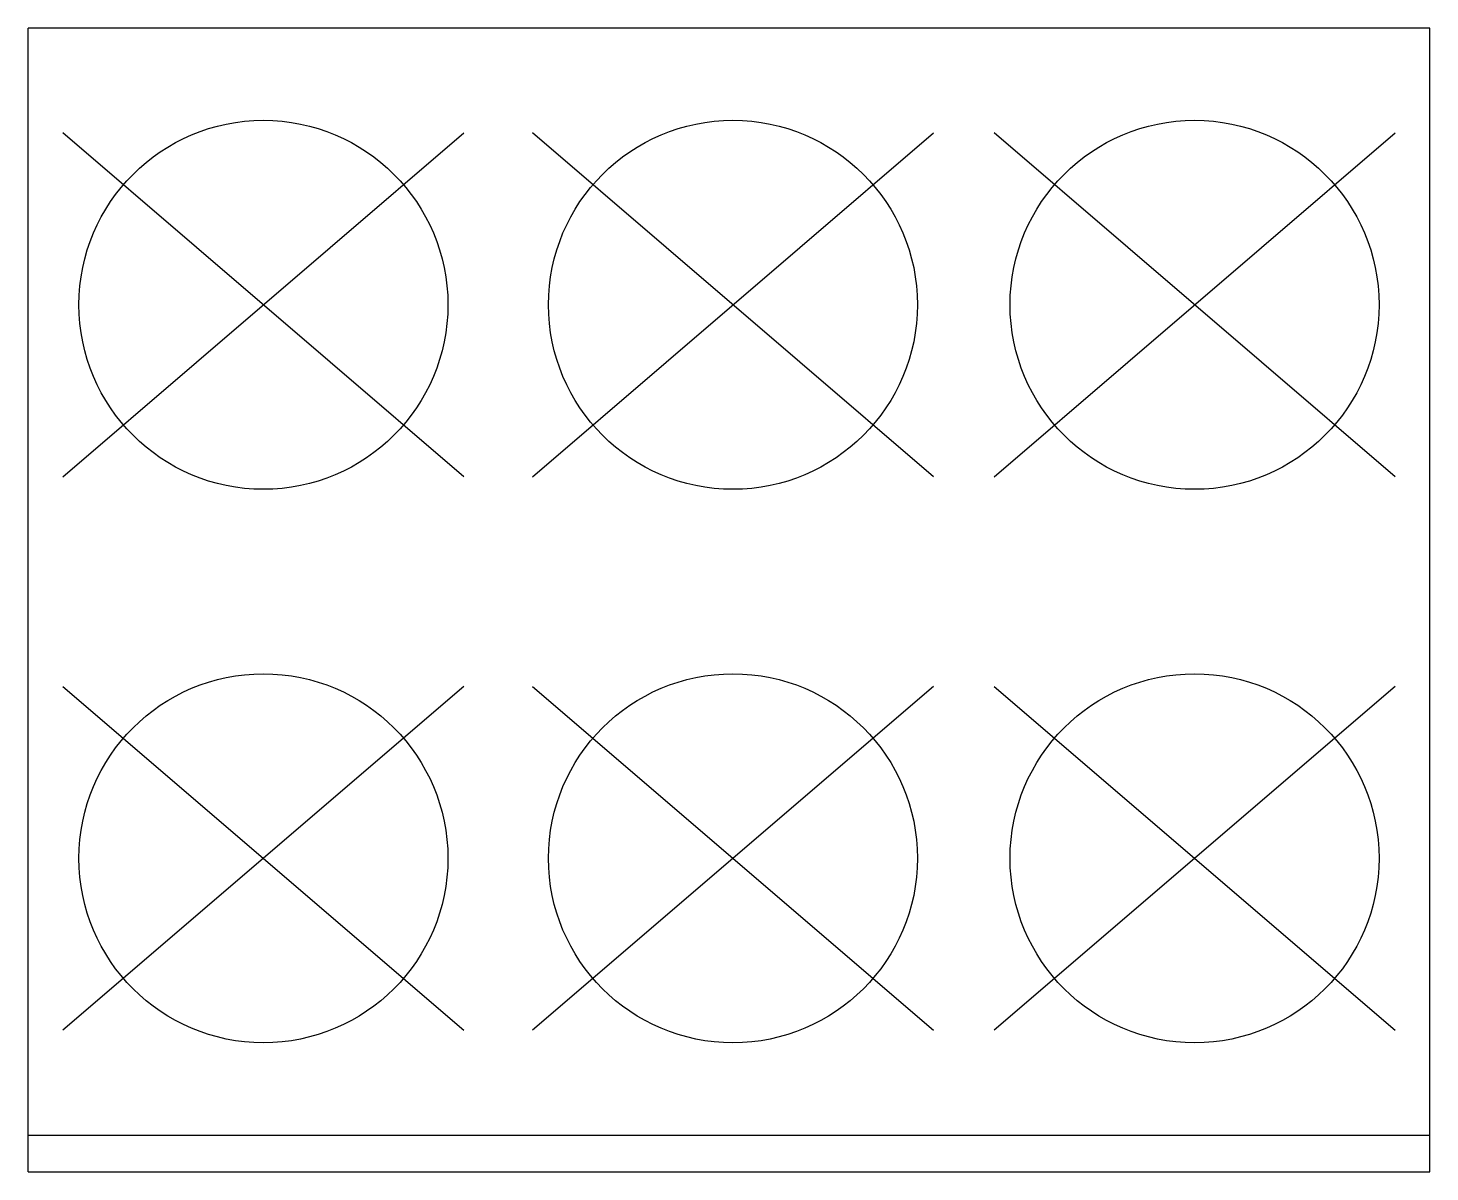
# Model space of a CAD drawing. Extents: x -0.154 to 0.606, y 0.092 to 0.712.
import ezdxf

# ---------------------------------------------------------------- set-up
doc = ezdxf.new("R2010")
doc.units = 0
doc.layers.get('0').update_dxf_attribs({"linetype": 'CONTINUOUS'})

msp = doc.modelspace()

# ---------------------------------------------------------------- linework, layer by layer
at = {"color": 0}
for p, q in [((0.60593, 0.71173), (-0.15407, 0.71173)), ((-0.15407, 0.09173), (-0.15407, 0.71173)), ((0.60593, 0.09173), (0.60593, 0.71173)), ((0.08226, 0.46856), (-0.13515, 0.6549)), ((-0.13515, 0.46856), (0.08226, 0.6549)), ((0.11938, 0.46856), (0.33679, 0.6549)), ((0.33679, 0.46856), (0.11938, 0.6549)), ((0.58702, 0.46856), (0.36961, 0.6549)), ((0.36961, 0.46856), (0.58702, 0.6549)), ((0.08226, 0.3549), (-0.13515, 0.16856)), ((-0.13515, 0.3549), (0.08226, 0.16856)), ((0.11938, 0.3549), (0.33679, 0.16856)), ((0.33679, 0.3549), (0.11938, 0.16856)), ((0.36961, 0.3549), (0.58702, 0.16856)), ((0.58702, 0.3549), (0.36961, 0.16856)), ((-0.15407, 0.11173), (0.60593, 0.11173)), ((-0.15407, 0.09173), (0.60593, 0.09173))]:
    msp.add_line(p, q, dxfattribs=at)
for centre in [(-0.02644, 0.56173), (0.22808, 0.56173), (0.47831, 0.56173), (-0.02644, 0.26173), (0.22808, 0.26173), (0.47831, 0.26173)]:
    msp.add_circle(centre, 0.1, dxfattribs=at)

doc.saveas('drawing.dxf')
